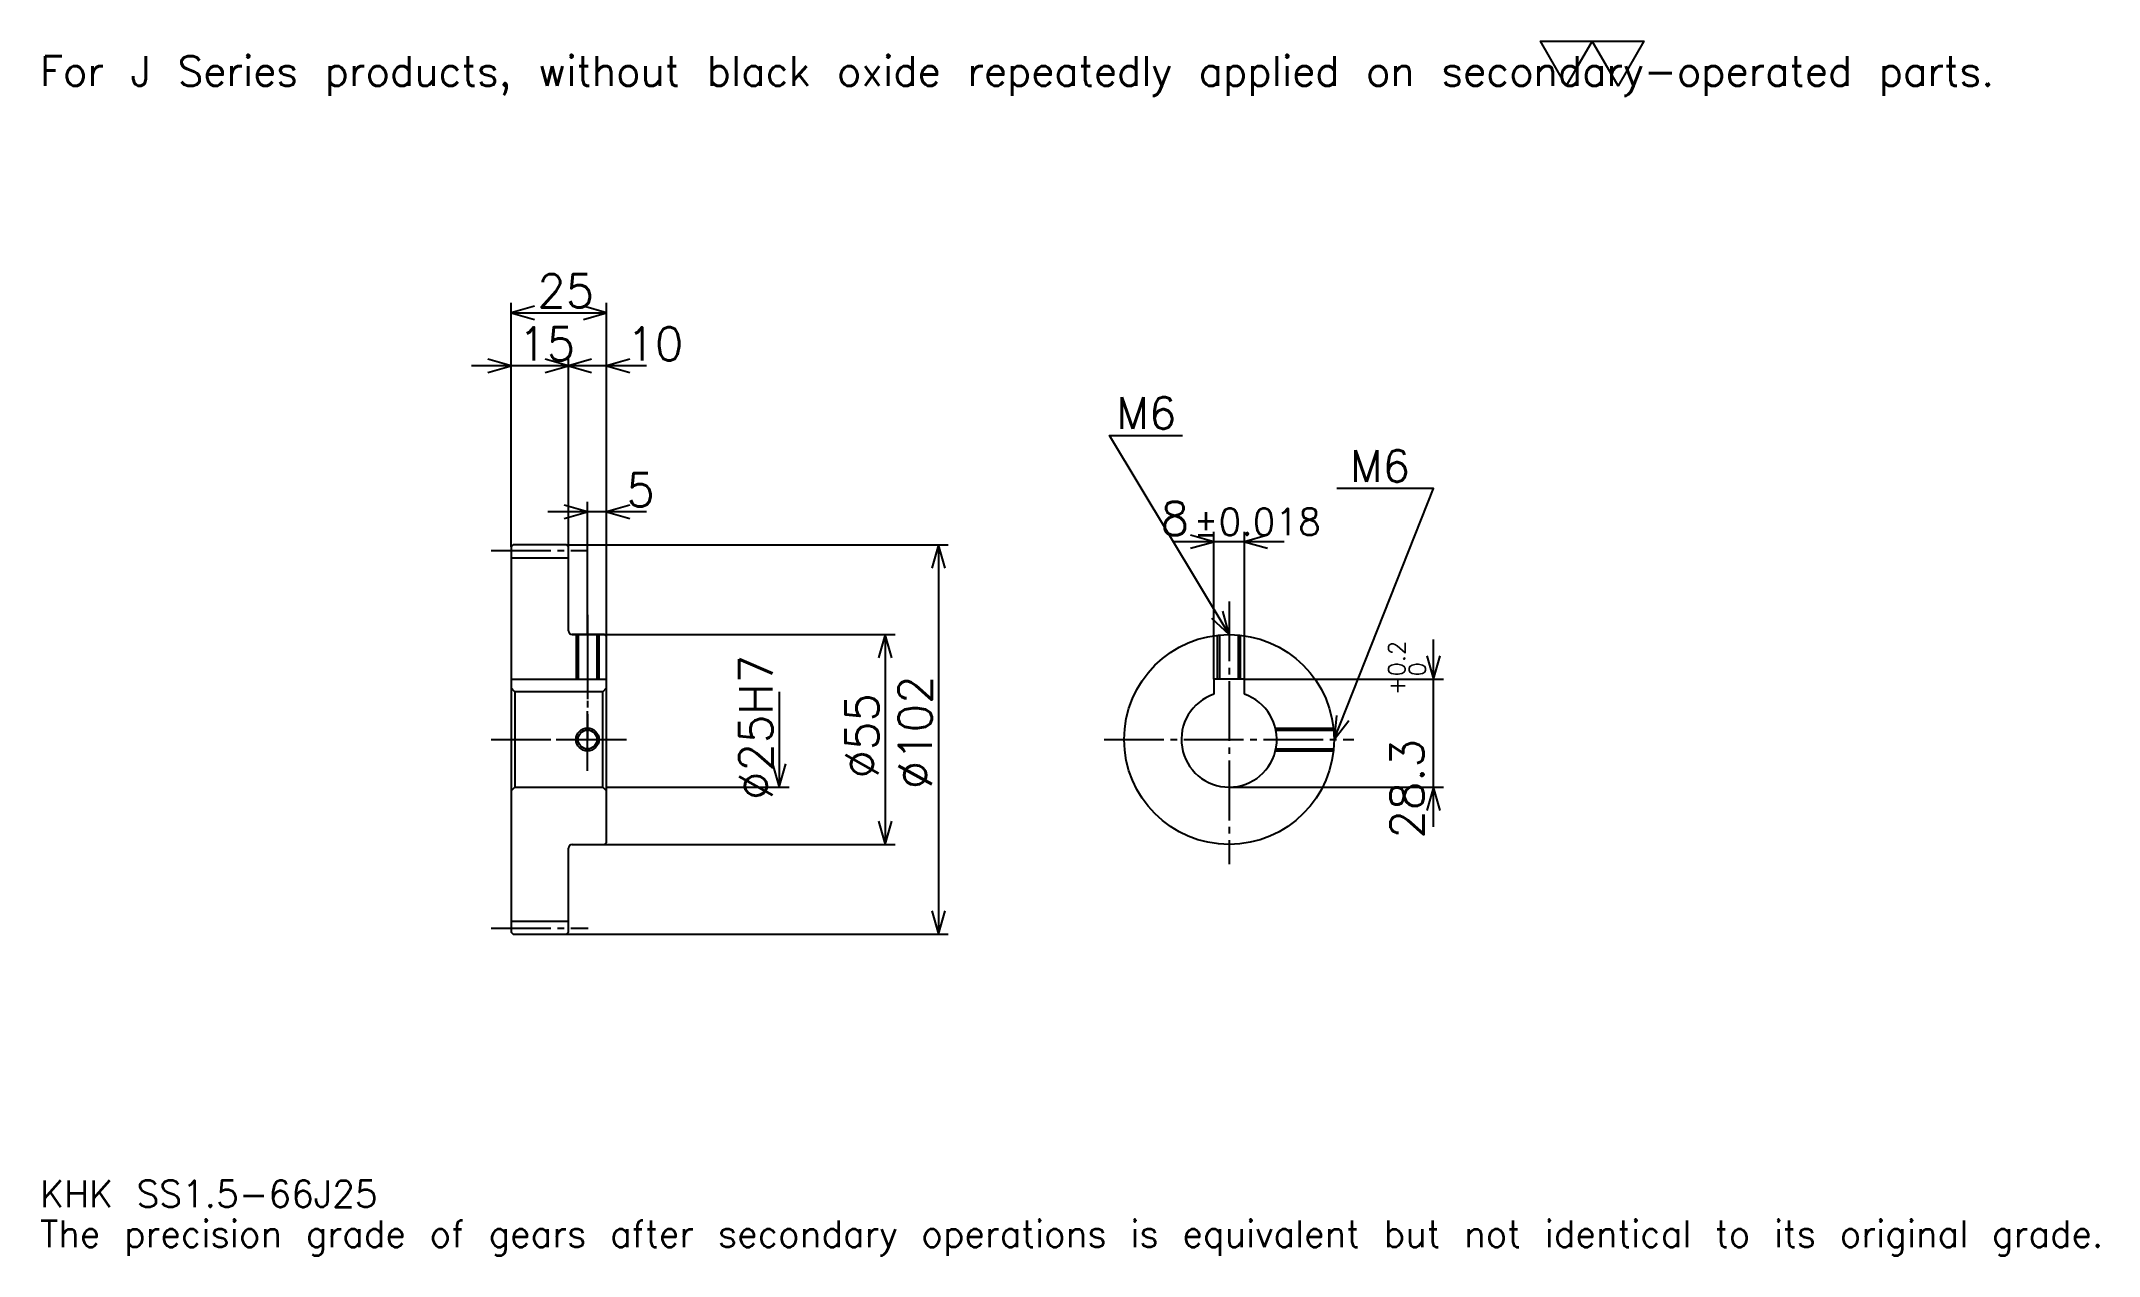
# Model space of a CAD drawing. Extents: x 18 to 557, y 6 to 325.
import ezdxf

# ---------------------------------------------------------------- set-up
doc = ezdxf.new("R2010")
doc.units = 0
doc.linetypes.add('DASHDOT', pattern=[20.869564, 15.652174, -1.73913, 1.73913, -1.73913])
doc.layers.get('0').update_dxf_attribs({"linetype": 'CONTINUOUS'})
doc.layers.add('DASHDOT', color=6, linetype='DASHDOT')
doc.styles.add('KANJI', font='TXT', dxfattribs={"bigfont": 'BIGFONT'})

msp = doc.modelspace()

# ---------------------------------------------------------------- linework, layer by layer
at = {"color": 5}
for p, q in [((140.869568, 192.739136), (140.869568, 256.217407)), ((140.869568, 253.608704), (165.869568, 253.608704)), ((165.869568, 192.739136), (165.869568, 256.217407)), ((166.304352, 239.695648), (130.434784, 239.695648)), ((176.304352, 239.695648), (145.434784, 239.695648)), ((155.869568, 192.739136), (155.869568, 242.304352)), ((176.304352, 201.434784), (150.434784, 201.434784)), ((160.869568, 192.739136), (160.869568, 204.043488)), ((325.021729, 157.539139), (325.021729, 196.195663)), ((333.021729, 157.539139), (333.021729, 196.195663)), ((140.869568, 192.239136), (140.869568, 192.739136)), ((155.369568, 192.739136), (165.869568, 192.739136)), ((155.869568, 192.239136), (155.869568, 192.739136)), ((160.869568, 169.239136), (160.869568, 192.739136)), ((160.869568, 169.239136), (160.869568, 192.739136)), ((165.869568, 192.739136), (255.434784, 192.739136)), ((165.869568, 168.739136), (165.869568, 192.739136)), ((252.82608, 192.739136), (252.82608, 90.739136)), ((343.456543, 193.58696), (314.586975, 193.58696)), ((156.869568, 169.239136), (165.869568, 169.239136)), ((165.869568, 169.239136), (241.521744, 169.239136)), ((238.913055, 169.239136), (238.913055, 114.239136)), ((382.608704, 118.804352), (382.608704, 167.973923)), ((333.021729, 157.539139), (385.217407, 157.539139)), ((211.08696, 154.239136), (211.08696, 129.239136)), ((165.869568, 129.239136), (213.695648, 129.239136)), ((329.021729, 129.239136), (385.217407, 129.239136)), ((156.869568, 114.239136), (165.869568, 114.239136)), ((165.869568, 114.239136), (241.521744, 114.239136)), ((155.369568, 90.739136), (165.869568, 90.739136)), ((165.869568, 90.739136), (255.434784, 90.739136))]:
    msp.add_line(p, q, dxfattribs=at)
at = {"color": 4}
for p, q in [((140.869568, 189.364136), (155.869568, 189.364136)), ((140.869568, 157.539139), (165.869568, 157.539139)), ((141.869568, 154.239136), (141.869568, 129.239136)), ((164.869568, 154.239136), (165.869568, 155.239136)), ((164.869568, 129.239136), (165.869568, 128.239136)), ((140.869568, 94.114136), (155.869568, 94.114136))]:
    msp.add_line(p, q, dxfattribs=at)
at = {"color": 7}
msp.add_lwpolyline([(417.391296, 313.043488), (410.608673, 324.800018), (437.739136, 324.800018), (430.956512, 313.043488), (424.17392, 324.800018), (417.391296, 313.043488)], dxfattribs=at)
at = {"color": 5}
for points in [[(146.956528, 255.347839), (140.869568, 253.608704), (146.956528, 251.869568)], [(159.782608, 251.869568), (165.869568, 253.608704), (159.782608, 255.347839)], [(134.782608, 237.956528), (140.869568, 239.695648), (134.782608, 241.434784)], [(149.782608, 237.956528), (155.869568, 239.695648), (149.782608, 241.434784)], [(161.956528, 241.434784), (155.869568, 239.695648), (161.956528, 237.956528)], [(171.956528, 241.434784), (165.869568, 239.695648), (171.956528, 237.956528)], [(329.021729, 169.239136), (297.717407, 221.413055), (316.847839, 221.413055)], [(356.521729, 141.739136), (382.608704, 207.5), (357.217407, 207.5)], [(154.782608, 199.695648), (160.869568, 201.434784), (154.782608, 203.17392)], [(171.956528, 203.17392), (165.869568, 201.434784), (171.956528, 199.695648)], [(318.934784, 191.847839), (325.021729, 193.58696), (318.934784, 195.326096)], [(339.108704, 195.326096), (333.021729, 193.58696), (339.108704, 191.847839)], [(254.565216, 186.652176), (252.82608, 192.739136), (251.08696, 186.652176)], [(324.398743, 173.563889), (329.021729, 169.239136), (327.381317, 175.353424)], [(240.652176, 163.152176), (238.913055, 169.239136), (237.17392, 163.152176)], [(380.869568, 163.626099), (382.608704, 157.539139), (384.347839, 163.626099)], [(357.149658, 148.038452), (356.521729, 141.739136), (360.382812, 146.755875)], [(209.347839, 135.326096), (211.08696, 129.239136), (212.82608, 135.326096)], [(384.347839, 123.152176), (382.608704, 129.239136), (380.869568, 123.152176)], [(237.17392, 120.326096), (238.913055, 114.239136), (240.652176, 120.326096)], [(251.08696, 96.826096), (252.82608, 90.739136), (254.565216, 96.826096)]]:
    msp.add_lwpolyline(points, dxfattribs=at)
at = {"color": 4}
for points in [[(155.869568, 170.239136), (155.869568, 192.239136), (155.369568, 192.739136), (141.369568, 192.739136), (140.869568, 192.239136), (140.869568, 128.239136)], [(156.869568, 114.239136), (165.369568, 114.239136), (165.869568, 114.739136), (165.869568, 168.739136), (165.369568, 169.239136), (156.869568, 169.239136)], [(157.869568, 169.239136), (157.869568, 157.539139)], [(158.409576, 169.239136), (158.409576, 157.539139)], [(163.329559, 169.239136), (163.329559, 157.539139)], [(163.869568, 169.239136), (163.869568, 157.539139)], [(326.021729, 157.539139), (326.021729, 169.075012)], [(326.561737, 157.539139), (326.561737, 169.128891)], [(331.48175, 157.539139), (331.48175, 169.128891)], [(332.021729, 157.539139), (332.021729, 169.075012)], [(333.021729, 153.581848), (333.021729, 157.539139), (325.021729, 157.539139), (325.021729, 153.581848)], [(140.869568, 128.239136), (141.869568, 129.239136), (164.869568, 129.239136), (164.869568, 154.239136), (141.869568, 154.239136), (140.869568, 155.239136)], [(341.156403, 144.739136), (356.357605, 144.739136)], [(341.277283, 144.199142), (356.411499, 144.199142)], [(341.156403, 138.739136), (356.357605, 138.739136)], [(341.277283, 139.279129), (356.411499, 139.279129)], [(140.869568, 128.239136), (140.869568, 91.239136), (141.369568, 90.739136), (155.369568, 90.739136), (155.869568, 91.239136), (155.869568, 113.239136)]]:
    msp.add_lwpolyline(points, dxfattribs=at)
for centre, radius in [((329.021729, 141.739136), 27.5), ((160.869568, 141.739136), 2.46)]:
    msp.add_circle(centre, radius, dxfattribs=at)
at = {"color": 7}
msp.add_circle((160.869568, 141.739136), 3, dxfattribs=at)
at = {"color": 4}
for centre, radius, start, end in [((156.869568, 170.239136), 1, 180, 270), ((329.021729, 141.739136), 12.5, 108.66292518, 71.33707482), ((156.869568, 113.239136), 1, 90, 180)]:
    msp.add_arc(centre, radius, start, end, dxfattribs=at)
at = {"layer": 'DASHDOT', "color": 7}
for p, q in [((135.652176, 191.239136), (161.08696, 191.239136)), ((329.021729, 177.934784), (329.021729, 109.021744)), ((160.869568, 169.239136), (160.869568, 141.739136)), ((135.652176, 141.739136), (171.08696, 141.739136)), ((296.304352, 141.739136), (361.739136, 141.739136)), ((135.652176, 92.239136), (161.08696, 92.239136))]:
    msp.add_line(p, q, dxfattribs=at)
for points in [[(160.869568, 174.456528), (160.869568, 152.321747)], [(160.869568, 133.521744), (160.869568, 149.956528)], [(152.652176, 141.739136), (169.08696, 141.739136)]]:
    msp.add_lwpolyline(points, dxfattribs=at)

# ---------------------------------------------------------------- texts
at = {"color": 7, "style": 'KANJI'}
for s, height, p in [('For J Series products, without black oxide repeatedly applied on secondary-operated parts.', 7.826087, (17.391304, 313.043488)), ('25', 8.695652, (147.717392, 255)), ('15', 8.695652, (142.717392, 241.08696)), ('10', 8.695652, (171.08696, 241.08696)), ('M6', 8.347826, (299.456543, 223.152176)), ('M6', 8.347826, (360.695679, 209.239136)), ('5', 8.695652, (171.08696, 202.826096)), ('8', 8.695652, (311.072205, 195.326096)), ('%%p0.018', 6.956522, (319.67981, 195.326096)), ('KHK SS1.5-66J25', 6.956522, (17.391304, 19.130434)), ('The precision grade of gears after secondary operations is equivalent but not identical to its original grade.', 6.956522, (17.391304, 8.695652))]:
    msp.add_text(s, height=height, dxfattribs=at).set_placement(p)
for s, height, p in [('%%c25H7', 8.695652, (209.347839, 125.869568)), ('0.2', 4.347826, (375.130432, 158.272507)), ('%%c102', 8.695652, (251.08696, 128.695648)), ('+', 4.347826, (375.130432, 153.402939)), ('0', 4.347826, (380.521729, 158.272507)), ('%%c55', 8.695652, (237.17392, 131.521744)), ('28.3', 8.695652, (380, 115.764717))]:
    msp.add_text(s, height=height, rotation=90, dxfattribs=at).set_placement(p)

doc.saveas('drawing.dxf')
